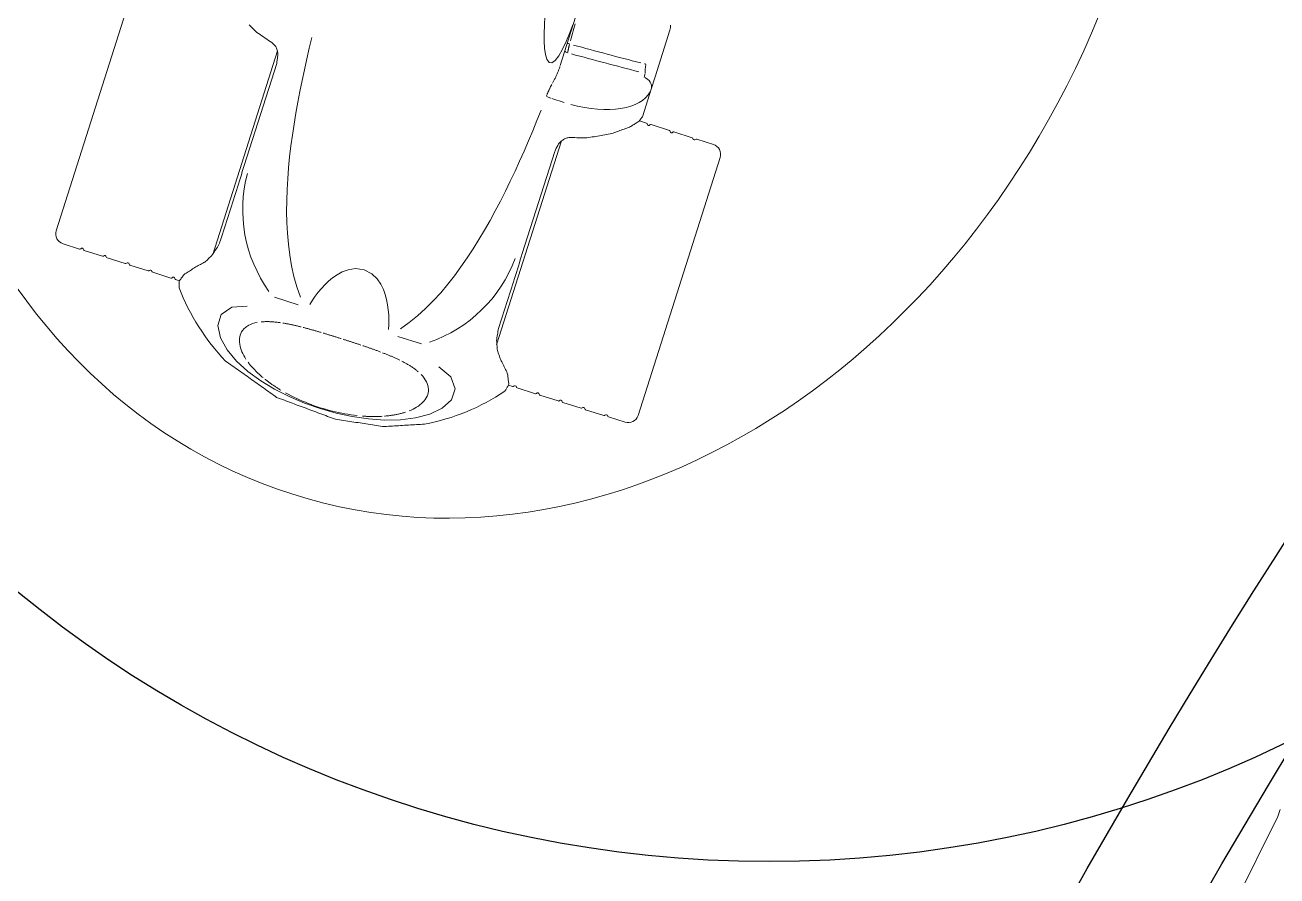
# Model space of a CAD drawing. Extents: x 309418 to 1212698, y 3438380 to 6877191.
# Drawn here: x 606459.682 to 606460.883, y 3438590.792 to 3438591.609 of the extents above; entities that cross this region are included whole.
import ezdxf

# ---------------------------------------------------------------- set-up
doc = ezdxf.new("R2010")
doc.units = 0
doc.header["$MEASUREMENT"] = 0
doc.linetypes.add('XR-LS-HARDSCAPE-LINES$1$HIDDEN2', pattern=[0.1875, 0.125, -0.0625])
doc.layers.add('LA-FLOWERING-TREE', color=221, linetype='Continuous')
doc.layers.add('LA-FURN-PERGOLA-POOL DECK-02', color=32, linetype='Continuous')
for name, color, linetype, lineweight in [('LA-FURN-PG-LIMITS', 1, 'Continuous', 5), ('LA-FURN-PG-PLAY EQUIPMENT', 160, 'Continuous', 5), ('LA-FURN-PG-SAFETY ZONE', 2, 'XR-LS-HARDSCAPE-LINES$1$HIDDEN2', 5)]:
    doc.layers.add(name, color=color, linetype=linetype, lineweight=lineweight)

# ---------------------------------------------------------------- blocks, each defined once
blk = doc.blocks.new('A$C753A40E1')
at = {"linetype": 'Continuous'}
for p, q in [((2.670871662213557, 125.5499999606433, -9.550000000000011), (1.000000446961252, 125.5499999606433, -9.550000000000011)), ((4.970871662213511, 125.5499999606433, -9.550000000000011), (3.129129231709129, 125.5499999606433, -9.550000000000011)), ((7.270871662213466, 125.5499999606433, -9.550000000000011), (5.429129231709084, 125.5499999606433, -9.550000000000011)), ((9.570871662213534, 125.5499999606433, -9.550000000000011), (7.729129231709038, 125.5499999606433, -9.550000000000011)), ((11.87087166221349, 125.5499999606433, -9.550000000000011), (10.02912923170911, 125.5499999606433, -9.550000000000011)), ((12.71652745086735, 125.5499999606433, -9.550000000000011), (12.32912923170906, 125.5499999606433, -9.550000000000011)), ((45.88377259371563, 125.5499999606433, -9.550000000000011), (46.27087166221347, 125.5499999606433, -9.550000000000011)), ((46.72912923170904, 125.5499999606433, -9.550000000000011), (48.57087166221342, 125.5499999606433, -9.550000000000011)), ((49.02912923170911, 125.5499999606433, -9.550000000000011), (50.87087166221349, 125.5499999606433, -9.550000000000011)), ((51.32912923170906, 125.5499999606433, -9.550000000000011), (53.17087166221344, 125.5499999606433, -9.550000000000011)), ((53.62912923170902, 125.5499999606433, -9.550000000000011), (55.4708716622134, 125.5499999606433, -9.550000000000011)), ((55.92912923170908, 125.5499999606433, -9.550000000000011), (57.60000044696127, 125.5499999606433, -9.550000000000011)), ((4.469613656965521e-07, 111.5499999606433, -9.550000000000011), (4.469613656965521e-07, 124.5499999606433, -9.550000000000011)), ((21.89404735130071, 124.2989898338666, -9.550000000000011), (24.28424151325711, 124.2989898338666, -9.550000000000011)), ((34.3157593806653, 124.2989898338666, -9.550000000000011), (36.7059535426217, 124.2989898338666, -9.550000000000011)), ((58.60000044696127, 124.5499999606433, -9.550000000000011), (58.60000044696127, 98.54999996064328, -9.550000000000011)), ((15.00000044696137, 122.1884087014197, -9.550000000000011), (15.00000044696137, 111.5499999606433, -9.550000000000011)), ((43.60000044696127, 101.6493296168093, -9.550000000000011), (43.60000044696127, 122.188639847874, -9.550000000000011)), ((15.30000044696132, 113.0999999606432, -9.550000000000011), (15.30000044696132, 102.8197522238551, -9.550000000000011)), ((43.30000044696121, 102.8197522238551, -9.550000000000011), (43.30000044696121, 113.0999999606432, -9.550000000000011)), ((4.469613656965521e-07, 98.54999996064328, -9.550000000000011), (4.469613656965521e-07, 111.5499999606433, -9.550000000000011)), ((15.00000044696137, 111.5499999606433, -9.550000000000011), (15.00000044696137, 101.6493239698674, -9.550000000000011)), ((2.670871662213557, 97.54999996064328, -9.550000000000011), (1.000000446961252, 97.54999996064328, -9.550000000000011)), ((4.970871662213511, 97.54999996064328, -9.550000000000011), (3.129129231709129, 97.54999996064328, -9.550000000000011)), ((7.270871662213466, 97.54999996064328, -9.550000000000011), (5.429129231709084, 97.54999996064328, -9.550000000000011)), ((8.44737991369422, 97.54999996064328, -9.550000000000011), (7.729129231709038, 97.54999996064328, -9.550000000000011)), ((17.11155324890419, 98.04015750253109, -9.550000000000011), (15.86902954180036, 98.04015750253109, -9.550000000000011)), ((17.21623294292132, 98.03810457083648, -9.550000000000011), (17.66850912878485, 98.01206034891277, -9.550000000000011)), ((8.30000044696132, 97.07830344641218, -9.550000000000011), (8.30000044696132, 94.28738075279773, -9.550000000000011)), ((8.30000044696132, 94.28738075279773, -9.550000000000011), (8.30000044696132, 93.0460776740407, -9.550000000000011)), ((17.30000044696132, 88.53511150995553, -9.550000000000011), (17.30000044696132, 94.78632473521486, -9.550000000000011)), ((8.30000044696132, 93.0460776740407, -9.550000000000011), (8.30000044696132, 88.33966881668687, -9.550000000000011)), ((9.30000044696132, 93.03713755271849, -9.550000000000011), (9.30000044696132, 93.40113335973535, -9.550000000000011))]:
    blk.add_line(p, q, dxfattribs=at)
for points in [[(19.28264834277431, 131.5567748629868), (19.46183707110683, 131.6253631198227), (19.64102484576503, 131.6939513766589), (19.82021262042312, 131.7625320041001), (19.99940039508132, 131.831120260936), (20.17858816973953, 131.8997008883777), (20.35777689807216, 131.9682891452136), (20.53696467273036, 132.0368774020493), (20.71615244738857, 132.1054580294907), (20.89534022204677, 132.1740462863269), (21.07452799670486, 132.2426269137683), (21.25371672503749, 132.311215170604), (21.4329044996957, 132.3798034274399), (21.6120922743539, 132.4483840548813), (21.7912800490121, 132.5169723117175), (21.97046830050746, 132.5855605685532), (22.14965607516567, 132.6541411959946), (22.32884384982387, 132.7227294528308), (22.50803210131912, 132.7913100802722), (22.68721987597732, 132.8598983371079), (22.86640812747279, 132.9284865939438), (23.04994274966518, 132.987614401561), (23.24672629229812, 133.0179336154282), (23.44350983493129, 133.0482528292954), (23.64029337756423, 133.0785720431626), (23.8370769201974, 133.1088836276355), (24.03386046283035, 133.1392028415027), (24.2306440054634, 133.1695220553696), (24.42742754809657, 133.1998412692368), (24.62421061389247, 133.230160483104), (24.82099415652542, 133.2604796969712), (25.01777769915859, 133.2907912814438), (25.21456124179153, 133.321110495311), (25.4113447844247, 133.3514297091782), (25.60812832705764, 133.3817489230454), (25.8049118696907, 133.4120681369126), (26.00169541232376, 133.44238735078), (26.19847871653823, 133.4727065646472), (26.3952622591714, 133.5030181491196), (26.59204580180435, 133.5333373629868), (26.78882934443752, 133.563656576854), (26.98561288707057, 133.5939757907212), (27.18239619128494, 133.6242950045886), (27.37917973391811, 133.6546142184558), (27.57596327655116, 133.6849334323227), (27.77537431113521, 133.6874435031235), (27.97595526568691, 133.6775710666001), (28.17653633944789, 133.6676986300769), (28.37711723439483, 133.6578261935532), (28.57769824855129, 133.6479613864243), (28.77827920310298, 133.6380889499011), (28.978860187457, 133.6282165133774), (29.17944114945917, 133.618344076854), (29.38002211891202, 133.6084792697251), (29.5806030809143, 133.5986068332019), (29.78118406526832, 133.5887343966782), (29.98176504962234, 133.578861960155), (30.18234600417404, 133.5689971530261), (30.38292695872573, 133.5591247165024), (30.58350791327743, 133.549252279979), (30.78408886782913, 133.5393798434558), (30.98466994159011, 133.5295150363269), (31.18525089614181, 133.5196425998032), (31.38583185069351, 133.50977016328), (31.58641292445461, 133.4999053561511), (31.7869937597969, 133.4900329196274), (31.987574833558, 133.480160483104), (32.18815566890041, 133.4702880465808), (32.38873674266139, 133.4604232394516), (32.5893175780038, 133.4505508029282), (32.78989865176479, 133.440678366405), (32.99047972552577, 133.4308059298813), (33.19106056086818, 133.4209411227524), (33.39164139621059, 133.411068686229), (33.59222246997157, 133.4011962497058), (33.77744891040115, 133.3433959567368), (33.96211220614711, 133.2838485324204), (34.14677550189296, 133.2242934787097), (34.33143927447585, 133.1647384249985), (34.5161025702217, 133.1051833712876), (34.70076586596755, 133.0456283175769), (34.88542963855068, 132.9860732638657), (35.07009293429641, 132.926518210155), (35.25475623004226, 132.8669707858386), (35.43942000262538, 132.8074157321277), (35.62408329837112, 132.7478606784165), (35.80874659411708, 132.6883056247058), (35.99341036670009, 132.6287505709946), (36.17807366244583, 132.5691955172839), (36.36273695819179, 132.509640463573), (36.54740025393752, 132.4500854098618), (36.73206402652053, 132.3905379855454), (36.9167273222665, 132.3309829318347), (37.10139061801223, 132.2714278781235), (37.28605439059524, 132.2118728244126), (37.4707176863412, 132.1523177707019), (37.65538145892421, 132.0927627169907), (37.8400442778329, 132.03320766328), (38.02470805041591, 131.9736602389636), (38.2093718229988, 131.9141051852524), (38.39403464190761, 131.8545501315415), (38.5786984144905, 131.7949950778308), (38.76336218707351, 131.7354400241196), (38.9480250059822, 131.6758849704089), (39.13268877856521, 131.6163299166977), (39.31735255114822, 131.5567748629868)], [(19.65144755236892, 125.9025466525376), (18.27199675433437, 126.454163321239), (17.51181246630946, 127.4201667392075), (17.5373680769662, 128.5442206942856), (18.1357510267953, 129.5826537692368), (19.09806086413661, 130.4856498324692), (20.28441264025955, 131.2398269259751), (21.6244590460519, 131.8541305148425), (23.0665667235115, 132.3395202243149), (24.57563282840042, 132.7052428805649), (26.12967373721401, 132.9593093478501), (27.70827414386062, 133.1096770846665), (29.2981872885683, 133.1602294528308), (30.88780941359798, 133.1105086886704), (32.46544792048721, 132.9598891818347), (34.01896788470535, 132.7060668551743), (35.52967907779018, 132.3405959689441), (36.974710720704, 131.8544585788071), (38.31716372363368, 131.2397430026355), (39.5028860747079, 130.4851272189441), (40.46367194049159, 129.5828178012192), (41.06507136218349, 128.5379912936511), (41.09291865222255, 127.4185950839343), (40.31633021228103, 126.4623153292954), (38.93980147235183, 125.8990943515122)], [(25.1959283529977, 132.6195876681626), (25.1180942236642, 132.6010711276355), (25.04045607440261, 132.5821807467761), (24.96301962725917, 132.5629088961899), (24.88579203479091, 132.5432555758774), (24.808779495881, 132.5232207858386), (24.73198868624954, 132.502804526073), (24.65542628161708, 132.4820067965808), (24.57909800402919, 132.4608199679675), (24.50301100604324, 132.4392516696274), (24.42717196337978, 132.417301901561), (24.35158659808437, 132.3949706637683), (24.27626206271449, 132.372250326854), (24.2012045561531, 132.3491408908188), (24.12642027728359, 132.3256499850571), (24.05191637866287, 132.3017699801743), (23.9776985823373, 132.2775008761704), (23.90377404086391, 132.2528426730454), (23.83014895312576, 132.2278030001938), (23.7568299948434, 132.2023665988269), (23.68382336489944, 132.1765410983386), (23.6111362158517, 132.1503188693347), (23.53877379290859, 132.123715170604), (23.46674372546462, 132.0967147433579), (23.39505173556594, 132.0693252169907)], [(32.91141106478969, 132.7272689425769), (32.61787344805984, 132.7839629733386), (32.32264925830154, 132.8355605685532), (32.02583696238784, 132.8820922457993), (31.7275352656105, 132.9236037814438), (31.42784263484279, 132.9601333224597), (31.12685777537612, 132.9917190158188), (30.82467915408401, 133.0183990084946), (30.5214054762582, 133.040219076854), (30.21713508956222, 133.0572097384751), (29.91232355229644, 133.0694167697251), (29.60747592441825, 133.0768249118149), (29.3026991154729, 133.0794265353501), (28.99809976212779, 133.0771911227527), (28.69378443352966, 133.0700957858386), (28.38985969416885, 133.0581328952136), (28.0864322363594, 133.0412795626938), (27.78360845439224, 133.0195052707019), (27.48149515979091, 132.992794760448), (27.18019892565994, 132.9611327731433), (26.87982608668594, 132.924496420604), (26.58048345439224, 132.8828551852527), (26.28227760188381, 132.8362014376941), (25.98542763583461, 132.7844588839829), (25.69028927676479, 132.7275741183579)], [(35.20479847781459, 132.0693862521472), (35.13299776904373, 132.0968139254868), (35.06086232058792, 132.1238524997058), (34.98840023867874, 132.1504943454089), (34.9156181990364, 132.1767394625962), (34.8425233542184, 132.2025878512683), (34.7691223799446, 132.2280471408188), (34.69542338244716, 132.253109701854), (34.62143256060878, 132.2777831637683), (34.547157543824, 132.3020598971665), (34.47260548465042, 132.3259475314438), (34.39778305880813, 132.3494460666001), (34.32269837252883, 132.3725555026352), (34.2473576246957, 132.395268210155), (34.17176844470291, 132.4175994479477), (34.09593893878261, 132.4395415866196), (34.01987530581741, 132.4610946261704), (33.94358565203933, 132.4822585666001), (33.86707713000564, 132.5030410373032), (33.79035641543655, 132.5234344088852), (33.71343066088943, 132.5434386813462), (33.63630797259609, 132.5630691134751), (33.55899454943923, 132.5823104464829), (33.4814975439767, 132.6011626803696), (33.40382506243972, 132.6196410739243)], [(23.19089342944412, 131.9883773410144), (23.10952545993129, 131.9548537814438), (23.02855421893398, 131.9207427584946), (22.9479806601266, 131.8860366427722), (22.86780526034622, 131.8507049166977), (22.78805138461391, 131.8147780978501), (22.70875288836757, 131.7782485568347), (22.62993552081375, 131.7411239230454), (22.55162312381069, 131.7034118258774), (22.47384096972732, 131.6650970065415), (22.39661385409622, 131.6261947238269), (22.31996704928665, 131.5866973483386), (22.24392487399379, 131.5466048800769), (22.16851307742397, 131.5059173190415), (22.0937555014352, 131.4646422946277), (22.01967789523391, 131.4227721774399), (21.94630457751541, 131.380306967479), (21.87366129748611, 131.3372542941394), (21.80177189700393, 131.2936065280261), (21.73066164843837, 131.2493712985339), (21.66035582415859, 131.2045409762683), (21.5908792196968, 131.159115561229), (21.52225615374832, 131.113102682811), (21.45451237551956, 131.0665023410144), (21.38767172686843, 131.0193107211411)], [(37.21318079821853, 131.0199477755847), (37.14668156497279, 131.0671660983386), (37.0793283163766, 131.1137588107407), (37.01113678805629, 131.1597411715808), (36.94212366931239, 131.2051055514636), (36.87230469577102, 131.2498595797839), (36.80169703357021, 131.294010885936), (36.73031594149856, 131.3375518405261), (36.65817858569412, 131.380490072948), (36.58530117862014, 131.4228332125962), (36.51169945590297, 131.4645736300766), (36.43739058367996, 131.5057265841782), (36.3623898207405, 131.5462844455063), (36.28671433322231, 131.5862548434558), (36.2103803335884, 131.6256377780261), (36.13340403430252, 131.6644408786118), (36.05580117099086, 131.7026641452136), (35.97758890979091, 131.7403075778308), (35.89878346316604, 131.7773788058579), (35.8194005667427, 131.8138778292954), (35.73945690982131, 131.8498046481433), (35.65896870486537, 131.8851668917954), (35.57795216433792, 131.9199645602527), (35.49642397753982, 131.9542052829089), (35.41440035693435, 131.9878890597644)], [(21.08086230151443, 130.7850425326645), (20.92418982379237, 130.6521155917468), (20.77458884112625, 130.5146148288071), (20.63294817797939, 130.3727309787097), (20.50015856616298, 130.2266471469226), (20.3771135985115, 130.0765540683093), (20.26470114581375, 129.9226386630359), (20.16381480090419, 129.7650840365708), (20.07534815661708, 129.6039626681626), (20.0003235518196, 129.4388740145981), (19.93989588610927, 129.2705085360825), (19.895226734803, 129.0997703158679), (19.86747767321853, 128.927551993114), (19.85781027667312, 128.7547538363757), (19.86738612048427, 128.5822761142075), (19.89770628802577, 128.4108283603015), (19.94910170428543, 128.2415015780747), (20.0210926710823, 128.0757110202136), (20.11320139758388, 127.9148681247058), (20.22494818560878, 127.7603919589343), (20.3558094679573, 127.6136901461902), (20.50393034808437, 127.4758842074694), (20.66727759234706, 127.3471610629382), (20.84415652148513, 127.22754360078), (21.03287054888992, 127.1170470797839)], [(37.56856943957595, 127.1176498019516), (37.75736643664638, 127.2282836520493), (37.93432547442703, 127.3488547885239), (38.09706808917312, 127.4789512240708), (38.24430205218582, 127.6177260958972), (38.37473418109218, 127.7643325412097), (38.48707320086746, 127.9179160678208), (38.58002497546462, 128.0776298129382), (38.65229918353359, 128.2426192843735), (38.7028553663948, 128.4117362582507), (38.73229243151931, 128.5831344210925), (38.7416670500497, 128.7558066928208), (38.7320120512704, 128.9288299166977), (38.70436407916335, 129.1012733065903), (38.6597578703622, 129.2722060763657), (38.59922911517421, 129.4406974398911), (38.52385641925125, 129.6058471286118), (38.4351895033578, 129.7672469699204), (38.3342602431039, 129.9248397433579), (38.22192026965419, 130.0785338961902), (38.09901739947585, 130.2282378756821), (37.96640326373378, 130.3738639437976), (37.82492758624343, 130.5153205478015), (37.67543818347244, 130.6525275790515), (37.51896025531082, 130.7854316317859)], [(14.10938479296962, 123.5179717624011), (14.01814200274745, 123.6139876925769), (13.92689921252529, 123.7100036227524), (13.83565642230312, 123.8060233676257), (13.74441363208095, 123.9020392978015), (13.65317084185878, 123.998055227977), (13.56192805163661, 124.0940711581528), (13.47068621508876, 124.1900870883286), (13.37944342486659, 124.2861030185044), (13.28819968097011, 124.3821189486804), (13.19695784442226, 124.4781348788562), (13.13970686785976, 124.5685355746567), (13.09957625262538, 124.6561057650864), (13.05944754473964, 124.7436759555161), (13.01931692950527, 124.8312499606433), (12.97918631427089, 124.9188201510727), (12.93905569903652, 125.0063903415027), (12.89892508380214, 125.0939605319321), (12.85879446856777, 125.1815345370593), (12.81866576068202, 125.269104727489), (12.77853514544765, 125.3566749179187), (12.73840453021327, 125.4442451083481), (12.7386677443246, 125.5237662875476), (12.75593306414882, 125.5999000155747), (12.77319838397304, 125.6760337436023), (12.79046370379726, 125.7521674716294), (12.80773093097011, 125.8283011996567), (12.82499625079433, 125.9044349276843), (12.84226157061855, 125.9805686557114), (12.85952689044277, 126.056702383739), (12.87679221026698, 126.1328322970691), (12.8940575300912, 126.2089660250962)], [(21.39158465258865, 126.9432990634265), (21.46112706057826, 126.9139716708484), (21.53136660449294, 126.8855674350083), (21.6022718130807, 126.8580672824204), (21.67381026141433, 126.8314521395981), (21.745950955079, 126.8056914889636), (21.81866194598476, 126.7807700717273), (21.89191128604202, 126.7566611850083), (21.96566750399867, 126.7333419406235), (22.03989865176479, 126.7107932650864), (22.11457325808792, 126.6889922702136), (22.1896593748788, 126.6679160678208), (22.26512553088455, 126.6475417697251), (22.34094979159622, 126.6278464877429), (22.41714312426834, 126.6088073336899), (22.49368740908901, 126.5904090487778), (22.57056118838577, 126.5726363742175), (22.64774300448684, 126.5554702365222), (22.72521139972011, 126.5388991916001), (22.80294396273891, 126.5229041659655), (22.88091971270839, 126.5074699008286), (22.95911671511928, 126.4925811374011), (23.0375130354623, 126.4782226168933), (23.11608816973953, 126.4643752658191), (23.1948192297676, 126.4510276400864)], [(23.39908434741298, 126.4186790072739), (23.47346903674392, 126.4076736056626), (23.54791571490554, 126.3970458590808), (23.62242247454921, 126.3867919528308), (23.69698979251174, 126.3768966281237), (23.77161623828201, 126.3673522555652), (23.84630181186, 126.3581473910632), (23.92104555957118, 126.3492705905261), (23.99584700457851, 126.3407104098618), (24.07070614688197, 126.3324592196765), (24.14562107913284, 126.3245055758774), (24.22059275500564, 126.3168342196765), (24.29561926715164, 126.3094413363757), (24.37069823138503, 126.302307852489), (24.44582344882289, 126.2954375827136), (24.52099301211624, 126.2888152682605), (24.59620549075393, 126.2824370944321), (24.67145993106166, 126.2762954318347), (24.74675442569045, 126.2703788363757), (24.82208802096633, 126.2646873080554), (24.89745833270351, 126.2592094027817), (24.97286440722732, 126.2539413058579), (25.04830481402664, 126.2488677584946), (25.12377764575271, 126.2439887606919), (25.19928194873123, 126.2392966830554)], [(25.39957167498866, 126.2274673068347), (25.47433640353481, 126.2234618747058), (25.54912926547328, 126.2196166598618), (25.62394883029251, 126.2159278476062), (25.6987941443185, 126.2123916232407), (25.7736642538766, 126.2090003573718), (25.8485584437112, 126.205746420604), (25.92347528331081, 126.2026259982407), (25.99841405741969, 126.1996390902817), (26.07337357394485, 126.1967704379382), (26.14835311763088, 126.1940238559067), (26.22335125796596, 126.1913840853989), (26.29836727969447, 126.1888549411118), (26.37340022914211, 126.1864249789536), (26.44845105998306, 126.18408656953), (26.52352048747341, 126.1818435275376), (26.59860755793849, 126.17969203828), (26.67371107928543, 126.1776282870593), (26.74883009784011, 126.1756484591782), (26.82396318309108, 126.1737563693347), (26.89910938136379, 126.1719482028305), (26.97426773898391, 126.1702201449692), (27.0494370638589, 126.1685721957507), (27.12461616389541, 126.1670043551743), (27.19980384700099, 126.1655128085437)], [(31.400189417527, 126.1653907382312), (31.47539426677028, 126.1668860995593), (31.55059005610732, 126.1684577548325), (31.62577607028274, 126.1701095187485), (31.70095087878494, 126.1718413913071), (31.77611305110244, 126.1736571872058), (31.85126139514247, 126.1755607211411), (31.92639471881191, 126.1775481784165), (32.00151183001785, 126.1796271884265), (32.07661129824905, 126.1817939364731), (32.15169216983119, 126.1840522372544), (32.226752775834, 126.1864059054675), (32.30179240100173, 126.1888549411118), (32.3768091379861, 126.1913993441882), (32.45180537097244, 126.1940467440903), (32.52678181521682, 126.1968009555161), (32.60173727862625, 126.1996696078601), (32.67667056910781, 126.2026565158188), (32.75158073298721, 126.2057693087876), (32.82646633975295, 126.2090118014636), (32.90132643573074, 126.2123916232407), (32.9761595904092, 126.2159164035144), (33.05096485011379, 126.2195899569812), (33.1257412611703, 126.2234199130359), (33.2004871546487, 126.2274062716782)], [(33.40077998034744, 126.2393081271472), (33.47632767550735, 126.2440002047839), (33.5518419920663, 126.2488753878894), (33.62732054583827, 126.2539451205554), (33.70276285998611, 126.259213217479), (33.7781660734872, 126.2646911227524), (33.85352923266689, 126.2703788363757), (33.92885043017654, 126.2762916171372), (34.00412823550491, 126.2824370944321), (34.07936074130325, 126.2888190829575), (34.1545465170602, 126.2954452121079), (34.2296836554269, 126.3023231112778), (34.30477072589198, 126.3094604098618), (34.37980582110671, 126.3168685519519), (34.45478798739711, 126.3245513522446), (34.52971436373988, 126.3325202548325), (34.60457207553176, 126.3407752597153), (34.6793530165414, 126.3493354403794), (34.75406147830276, 126.3582084262192), (34.82869984500209, 126.3674056613269), (34.90327193133621, 126.3769424044907), (34.97778059832851, 126.3868262851062), (35.05222966067581, 126.3970687472644), (35.12662150256423, 126.4076850497544), (35.20095993869094, 126.4186866366687)], [(35.40506245486526, 126.4510085666001), (35.483765381501, 126.4643523776352), (35.5623581587532, 126.478207358104), (35.64081408374111, 126.4925773227036), (35.7191054999092, 126.5074889743149), (35.79720522753982, 126.5229461276352), (35.87508704058914, 126.5389754855454), (35.95272328250209, 126.5555846774402), (36.03008677356033, 126.5727927768054), (36.10715081088333, 126.5906112277329), (36.18388821475295, 126.6090629184067), (36.26027180545131, 126.6281554782212), (36.33625962130813, 126.6478965365708), (36.41181876055984, 126.6683013522446), (36.48692728869705, 126.6893928134265), (36.56156374804763, 126.7111938082993), (36.63570668093959, 126.7337310397446), (36.70933462970058, 126.7570273959458), (36.78242661349563, 126.7811057650864), (36.85496022097854, 126.8059928500476), (36.92691494815139, 126.8317077243149), (36.99826838366775, 126.8582809054675), (37.06899954669277, 126.8857314669907), (37.13908745639114, 126.9140822970691), (37.20850970141689, 126.9433600985825)], [(45.70594336383132, 126.2089660250962), (45.72687842242519, 126.1337096774402), (45.74781348101882, 126.0584495150864), (45.76874853961269, 125.9831893527329), (45.78968359820632, 125.9079291903794), (45.81061865680019, 125.8326690280261), (45.83155371539382, 125.7574088656726), (45.85248877398769, 125.6821525180161), (45.87342383258132, 125.6068923556626), (45.87212683551101, 125.5271957003891), (45.84272505633621, 125.4418914401355), (45.8133232771614, 125.3565871798816), (45.78392149798671, 125.2712829196277), (45.75451971881191, 125.1859786593735), (45.72511984698562, 125.1006743991196), (45.69571806781082, 125.0153701388657), (45.66631628863601, 124.9300658786118), (45.63691450946121, 124.8447616183579), (45.57684256427089, 124.753666647655), (45.4962952315071, 124.6587112033188), (45.41574980609218, 124.5637557589829), (45.33520247332851, 124.4688003146472), (45.25465609423904, 124.373844870311), (45.1741097151498, 124.2788894259751), (45.09356333606033, 124.1839339816394), (45.01301695697109, 124.0889785373032), (44.93247057788162, 123.9940230929675), (44.85192419879237, 123.8990676486316), (44.77137781970291, 123.8041083895981), (44.69083144061366, 123.7091529452622), (44.60395933978359, 123.6139915072739), (44.49061610095291, 123.5179717624011)], [(27.40013303153304, 126.1619002902329), (27.47518886916438, 126.1606795871079), (27.55024840228359, 126.1595275485339), (27.62531020037929, 126.1584403598132), (27.70037342898647, 126.1574218356433), (27.77543689601211, 126.1564643466294), (27.85049940936355, 126.1555717074692), (27.92556001536647, 126.1547362887683), (28.00061764113693, 126.1539619052231), (28.07567097537319, 126.1532447421372), (28.15071906440059, 126.1525847995105), (28.22576083533554, 126.151978262645), (28.30079503648071, 126.1514213168444), (28.37582071416179, 126.1509177768054), (28.45083673589031, 126.1504638278308), (28.525841969178, 126.1500556552231), (28.6008353411415, 126.1496932589829), (28.67581571929244, 126.1493766391101), (28.75078203074722, 126.1490981662097), (28.82573320262222, 126.1488654696765), (28.90066807262698, 126.1486709201157), (28.97558556787769, 126.1485107028308), (29.05048460058967, 126.1483886325183), (29.12536405317573, 126.1483008944812), (29.2002228154997, 126.1482474887192)], [(29.39972941868106, 126.1482436740222), (29.47455632977275, 126.1482970797839), (29.5494077234724, 126.1483848178208), (29.62428234808235, 126.148503073436), (29.69917895190505, 126.1486556613269), (29.77409632794658, 126.1488463961902), (29.84903319470672, 126.1490752780261), (29.92398830048839, 126.1493461215317), (29.99896039359371, 126.1496589267075), (30.07394828192989, 126.1500136935532), (30.14895071379939, 126.1504142367661), (30.22396637789993, 126.1508643710437), (30.29899414174346, 126.1513602816882), (30.37403263442317, 126.1519095980942), (30.44908060424129, 126.1525085055649), (30.52413703791885, 126.1531646334946), (30.59920038573532, 126.153874167186), (30.67426957480708, 126.1546447360339), (30.74934329383163, 126.1554725253403), (30.82442035071639, 126.1563613498032), (30.8994994341592, 126.1573112094226), (30.97457935206691, 126.158325918895), (31.04965891234664, 126.1594092929187), (31.12473680369644, 126.1605613314929), (31.1998117148141, 126.1617782199204)], [(25.33332325808792, 123.9278647982895), (25.45461489550868, 123.4744231784165), (25.5929534613351, 123.023129233104), (25.75035073153762, 122.5748984896958), (25.93023802630691, 122.1306464755359), (26.13607575289993, 121.69128490327), (26.37128664843837, 121.2577560031235), (26.6432576357582, 120.8313987338364), (26.96613742701808, 120.4139564120593), (27.35502995841293, 120.0100944125476), (27.8381196438531, 119.6375625216782), (28.47163690917282, 119.3271110141101), (29.30387354117917, 119.1858146273911), (30.13542492978362, 119.3295714938462), (30.76641120307235, 119.6404845797839), (31.24765004508285, 120.012459524852), (31.63470651500015, 120.4149673068347), (31.95790316455154, 120.8333518588364), (32.23082734935073, 121.2614638888657), (32.46592594973831, 121.6952674472153), (32.67134382121353, 122.1342551791489), (32.85078884951869, 122.5778739535632), (33.00776602618484, 123.0252959811511), (33.1457517325143, 123.4756972873032), (33.26680042140273, 123.9283492648425)], [(15.30000044696132, 120.6475913607898), (15.28017069690029, 120.7927749240222), (15.26033999316493, 120.9379584872544), (15.2405102431039, 121.0831420504868), (15.22067953936855, 121.2283217990222), (15.20084978930751, 121.3735053622544), (15.18101908557216, 121.5186889254868), (15.16118933551112, 121.6638686740222), (15.12423445575038, 121.7992293917954), (15.07244898669521, 121.9260795199694), (15.02066256396571, 122.0529258334458), (14.96887614123622, 122.1797759616196), (14.91708971850673, 122.3066260897937), (14.86530424945155, 122.4334762179675), (14.81351782672206, 122.5603263461411), (14.76173140399257, 122.6871764743152), (14.69275881640712, 122.7866561496079), (14.62049414508144, 122.8808906161609), (14.54822852008144, 122.9751250827136), (14.47596289508144, 123.0693595492661), (14.40369822375575, 123.1635978305161), (14.33143259875575, 123.2578322970688), (14.25916792743007, 123.3520667636218), (14.18690230243007, 123.4463012301743), (14.10938479296962, 123.5179717624011)], [(17.76174380175868, 99.4228751742661), (17.83657671801845, 100.4827048861804), (17.92050673358241, 101.5430800998032), (18.0143025099496, 102.6033790194812), (18.11873461596767, 103.6629760348618), (18.23457171313564, 104.7212455355942), (18.36258437030116, 105.7775657260239), (18.50354124896327, 106.8313148104968), (18.6582119642953, 107.8818633639636), (18.8272907911996, 108.9287383639636), (19.01193739764491, 109.9714171969712), (19.21362711779872, 111.0092055880847), (19.43383528582851, 112.0414168917954), (19.674035328553, 113.0673568332016), (19.93570353381435, 114.0863311374011), (20.22031428210536, 115.0976455294907), (20.52944399707118, 116.1008575045886), (20.86586214892654, 117.0960395419419), (21.23272635333339, 118.0802314364731), (21.63313223712234, 119.0500190341294), (22.07017733447341, 120.0019805514636), (22.54691769473342, 120.9327209079089), (23.06715943209915, 121.8369414889636), (23.63709570758132, 122.7052238070786), (24.26322724215774, 123.5276992404282)], [(34.33943011157302, 123.5299460971179), (34.96714283816604, 122.7098891818347), (35.53813101641921, 121.8420875155747), (36.05840517871181, 120.9351775729477), (36.53397538058559, 119.997811087352), (36.97085263125686, 119.0386283480942), (37.3737528502206, 118.0659377658191), (37.74457766406337, 117.0828139865222), (38.0851853071907, 116.0899322116196), (38.39743162982253, 115.0879714572251), (38.68317629687587, 114.0776069247544), (38.94427515857021, 113.0595176303208), (39.18258692614822, 112.0343787753405), (39.39996840350429, 111.0028693759265), (39.59827734820632, 109.9656646334946), (39.77937056414871, 108.9234397494614), (39.9451058088998, 107.8768775546372), (40.09734179370193, 106.8266494357407), (40.2376282393196, 105.7734000766101), (40.36542345874111, 104.7175757968247), (40.4811575590829, 103.659786947948), (40.58556868426601, 102.6006743991196), (40.67939783923427, 101.540890463573), (40.76338126055984, 100.481076010448), (40.83826090686111, 99.42187953828)], [(44.49061610095291, 123.5179717624011), (44.41484858386318, 123.4348151767075), (44.33908106677322, 123.3516585910144), (44.26331354968349, 123.2684981906237), (44.18754603259353, 123.1853416049304), (44.1117785155038, 123.1021850192368), (44.04104544513027, 123.006897696239), (43.97770144336013, 122.8938109957993), (43.91435648791591, 122.7807242953601), (43.85101153247157, 122.6676375949204), (43.78766753070144, 122.5545508944812), (43.7243225752571, 122.4414603793442), (43.66097761981288, 122.328373678905), (43.61706663958827, 122.1963584506333), (43.57823397509841, 122.0593955600083), (43.53940131060878, 121.9224326693833), (43.50056864611892, 121.7854697787583), (43.46173598162929, 121.6485068881333), (43.42290331713943, 121.5115439975083), (43.3840706526498, 121.3745811068833), (43.34523703448562, 121.2376182162583), (43.33292700640945, 121.0904929721179), (43.32195116870193, 120.9428603732407), (43.31097628466873, 120.795227774364), (43.30000044696121, 120.6475913607898)], [(15.30000044696132, 120.6475913607898), (15.30000044696132, 120.3360335910141), (15.30000044696132, 120.0239493930161), (15.30000044696132, 119.7113921725571), (15.30000044696132, 119.3984229647937), (15.30000044696132, 119.085079916698), (15.30000044696132, 118.7713973605454), (15.30000044696132, 118.4574134433093), (15.30000044696132, 118.1431586825669), (15.30000044696132, 117.8286635958972), (15.30000044696132, 117.5139510714829), (15.30000044696132, 117.1990478122058), (15.30000044696132, 116.8839767062485), (15.30000044696132, 116.5687644564929), (15.30000044696132, 116.2534339511218), (15.30000044696132, 115.9380118930161), (15.30000044696132, 115.6225211703601), (15.30000044696132, 115.3069961154282), (15.30000044696132, 114.9914672457993), (15.30000044696132, 114.675961264354), (15.30000044696132, 114.3605201327622), (15.30000044696132, 114.045170553905), (15.30000044696132, 113.7299430453601), (15.30000044696132, 113.4148757541001), (15.30000044696132, 113.0999991977036)], [(43.30000044696121, 113.0999991977036), (43.30000044696121, 113.4148757541001), (43.30000044696121, 113.7299430453601), (43.30000044696121, 114.045170553905), (43.30000044696121, 114.3605201327622), (43.30000044696121, 114.6759650790515), (43.30000044696121, 114.9914672457993), (43.30000044696121, 115.3069961154282), (43.30000044696121, 115.6225211703601), (43.30000044696121, 115.9380118930161), (43.30000044696121, 116.2534339511218), (43.30000044696121, 116.5687644564929), (43.30000044696121, 116.8839805209458), (43.30000044696121, 117.1990516269028), (43.30000044696121, 117.5139548861804), (43.30000044696121, 117.8286635958972), (43.30000044696121, 118.1431586825669), (43.30000044696121, 118.4574134433093), (43.30000044696121, 118.7713935458481), (43.30000044696121, 119.0850761020007), (43.30000044696121, 119.3984191500962), (43.30000044696121, 119.7113959872544), (43.30000044696121, 120.0239532077136), (43.30000044696121, 120.3360374057114), (43.30000044696121, 120.6475913607898)], [(14.2410452543954, 101.065491446239), (14.32549406878749, 101.0962035739243), (14.40994192950527, 101.1269157016101), (14.49439074389736, 101.1576278292954), (14.56929137103359, 101.2093741977036), (14.6435749708871, 101.2624824130356), (14.7178576170663, 101.3155906283679), (14.78201319567958, 101.3802840792954), (14.84105231158534, 101.4508254611316), (14.90009238116542, 101.5213668429675), (14.9591324507455, 101.5919082248032), (15.00509001605312, 101.6710517489731), (15.04494597308437, 101.7542045199692), (15.08480193011562, 101.8373611056626), (15.12465788714687, 101.9205176913559), (15.16451384417812, 102.0036742770493), (15.18865897052089, 102.0921218478501), (15.20693995349208, 102.182553061229), (15.22522093646327, 102.2729804599106), (15.24350287310878, 102.3634078585925), (15.26178385607997, 102.4538352572739), (15.28006483905116, 102.5442626559558), (15.29262472979823, 102.6353805148425), (15.29631258837978, 102.7275664889636), (15.30000044696132, 102.8197524630847)], [(43.30000044696121, 102.8197524630847), (43.3165085493782, 102.7290732943833), (43.33301760546951, 102.6383979403794), (43.3495257078865, 102.5477187716782), (43.36603476397781, 102.4570434176743), (43.3825428663948, 102.3663642489731), (43.39905096881191, 102.2756888949692), (43.4155600249031, 102.1850097262683), (43.43206812732021, 102.0943305575669), (43.4485762297372, 102.0036552035632), (43.46758581988601, 101.9138457858386), (43.51054503314296, 101.8323714816394), (43.553505200074, 101.7508971774402), (43.59646536700527, 101.6694190585437), (43.63964583270351, 101.5880935275376), (43.697948712037, 101.5170333468735), (43.7562515913705, 101.4459731662097), (43.814554470704, 101.3749129855454), (43.88429667346279, 101.3157508456528), (43.95448042743007, 101.2570502841294), (44.02870966784755, 101.2047927462876), (44.10777499072341, 101.1602408969226), (44.18852450244228, 101.1203773104968), (44.27374007098464, 101.0929343783679), (44.35895563952712, 101.065491446239)], [(8.30000044696132, 97.07830310700558), (8.322921055481828, 97.14939571259617), (8.345843571350969, 97.220488318187), (8.368764179871476, 97.29157901642918), (8.391684788391984, 97.36267162202), (8.414605396912492, 97.43376422761105), (8.437527912781633, 97.50485492585301), (8.464749592469133, 97.57630229828976), (8.527388828919328, 97.65067363618039), (8.59002615802089, 97.72504306672238), (8.652665394471086, 97.799414404613), (8.715304630921281, 97.8737857425034), (8.777941960022844, 97.9481551730454), (8.840581196473039, 98.02252651093602), (8.903220432923234, 98.09689594147801), (8.965857762024797, 98.17126727936864), (9.028496998474992, 98.24563861725949), (9.091136234925187, 98.32000804780148), (9.183352726624406, 98.40132213471531), (9.292495030091203, 98.48660922883153), (9.401637333558, 98.57189632294774), (9.510779637024797, 98.65718341706418), (9.619921940491594, 98.74247051118039), (9.72906424395839, 98.8277576052966), (9.838206547425187, 98.91304469941258), (9.947348850891984, 98.99833179352879), (10.05649115435878, 99.083618887645), (10.16563345782558, 99.16890407441258), (10.27477576129237, 99.25419307587742), (10.38391806475917, 99.339478262645), (10.49306036822597, 99.42476726411007), (10.60220267169277, 99.51005245087765), (10.74897887103359, 99.5908324801743), (10.90388228289882, 99.6706435763657), (11.05878569476405, 99.75045085786007), (11.21369101397792, 99.83025813935399), (11.36859442584316, 99.91006542084835), (11.52349783770839, 99.9898727023425), (11.67840315692226, 100.0696837985339), (11.83330656878749, 100.1494910800278), (11.98821188800136, 100.2292983615222), (12.14311529986659, 100.3091056430161), (12.29801871173183, 100.3889129245102), (12.4529240309457, 100.4687240207019), (12.60782744281093, 100.5485313021958), (12.76273085467616, 100.6283385836902), (12.94269682757655, 100.6870429599106), (13.12817503802577, 100.7411086642563), (13.31365324847499, 100.795170553905), (13.49913145892421, 100.8492362582507), (13.68461062304775, 100.9032981478989), (13.87008883349696, 100.9573638522446), (14.05556704394618, 101.0114257418933), (14.2410452543954, 101.065491446239)], [(44.35895563952712, 101.065491446239), (44.54228522174159, 101.0085227572739), (44.72561575763027, 100.9515540683093), (44.90894533984451, 100.8945853793442), (45.09227492205898, 100.8376166903794), (45.27560545794753, 100.7806441867175), (45.45893599383621, 100.7236754977524), (45.64226462237625, 100.6667068087876), (45.82559515826492, 100.609738119823), (46.0089256941537, 100.5527694308579), (46.18097807757644, 100.4866569125476), (46.33552481524745, 100.4063460910144), (46.49007155291835, 100.3260390841782), (46.64461829058914, 100.245728262645), (46.79916502826003, 100.1654212558093), (46.95371176593093, 100.0851142489734)], [(17.5277245222787, 96.7606265628159), (17.53443743579189, 96.7931087100327), (17.54118372790614, 96.82745815156102), (17.54795195452968, 96.8636291110339), (17.55472971789638, 96.90157771943211), (17.56150652758876, 96.94125820038937), (17.5682690321664, 96.98262859223507), (17.57500578753749, 97.025639303905), (17.58170344226161, 97.07025028107762), (17.58834578387538, 97.11638522980809), (17.59490897052089, 97.1639278018298), (17.60137678973476, 97.21279407380246), (17.60773398272792, 97.26290584443211), (17.61396529071132, 97.31417919037938), (17.62005450122157, 97.36653591035008), (17.62598730914394, 97.41989208100438), (17.63174654834071, 97.47416568635128), (17.63731886737148, 97.5292899691882), (17.64270045153896, 97.58529735444188), (17.64787794940273, 97.6421020114243), (17.65283133380214, 97.69957042573094), (17.65754439227382, 97.7575690829575), (17.66199805133144, 97.81596256135128), (17.66617609851161, 97.8746154391589), (17.67006708972255, 97.9333846652329)], [(17.30054118029872, 94.88336635468602), (17.30166460864345, 94.95614314911961), (17.30340220324794, 95.0289123141589), (17.30575301043788, 95.10167575715207), (17.30871798388759, 95.1744277560532), (17.31229712359706, 95.247168310863), (17.3164904295663, 95.31989360688328), (17.32129885546962, 95.39260364411496), (17.32672049395839, 95.46529651520848), (17.33275820605556, 95.5379684054675), (17.33941008441249, 95.61061740754269), (17.34667899005214, 95.68324161408566), (17.35456396930019, 95.75584102509617), (17.36306502215663, 95.82840991852879), (17.37218405597011, 95.90095020173192), (17.38192107074062, 95.97345806000828), (17.39227702014247, 96.04592967866085), (17.40325095050136, 96.11836696503758), (17.41484476916591, 96.19076419709347), (17.42705847613612, 96.26311946747899), (17.439892071412, 96.3354327761948), (17.45334746234218, 96.4077022158923), (17.46742464892665, 96.47992397187352), (17.48212458483974, 96.55209613679051), (17.49744727008144, 96.62421680329442)], [(20.14558245532302, 90.751074560863), (19.93111254565517, 91.54331470368527), (19.70837714068691, 92.29847026703976), (19.47607733599941, 93.00339198945164), (19.23165537707607, 93.64020038483739), (18.97351862780849, 94.18570972321629), (18.70207716815273, 94.59641338227391), (18.42145850055019, 94.81490207551144), (18.14969469897548, 94.77567935822628), (17.90866877429286, 94.45820690034031), (17.71462084643642, 93.9150340640366), (17.56817366473476, 93.21769023774289), (17.46193911425868, 92.4219844424548), (17.38798357837001, 91.57160449860692), (17.33951212756435, 90.68159938691258)], [(16.9968989073495, 93.3695304477036), (17.00040556781093, 93.3475520694077), (17.00389887683193, 93.32429386017918), (17.00736643664638, 93.29982448456906), (17.01080252520839, 93.27419162629269), (17.0142033278207, 93.2474238955798), (17.01756598346034, 93.21954227326512), (17.02088477008144, 93.1905753695786), (17.02415587298671, 93.1605575167954), (17.02736784808437, 93.12957454560399), (17.03051688067714, 93.0976741397202), (17.03359724871913, 93.06490398286007), (17.03660418383876, 93.03130985139012), (17.03953291766445, 92.9969356143298), (17.0423786818246, 92.96182895539403), (17.04513575427333, 92.9260356509509), (17.04780032031337, 92.88960147736668), (17.05036475055019, 92.85260463593602), (17.05282236926357, 92.81511951325558), (17.05517126910487, 92.77720714448117), (17.05740668170253, 92.73893047211789), (17.05952479235927, 92.70035053132199), (17.06152178637782, 92.6615283572495), (17.06339384906093, 92.62252498505711), (17.06513811938564, 92.5834033572495)], [(17.08015562884609, 92.20798564789891), (17.08991839282314, 91.96560169098996), (17.09974886767665, 91.72321582673192), (17.1096394240121, 91.4808299624741), (17.11958433978359, 91.23844219086789), (17.12957407824794, 90.99605441926121), (17.13960196368495, 90.75366474030636), (17.14966227404872, 90.51127315400265)]]:
    blk.add_lwpolyline(points, dxfattribs=at)
for centre, radius, start, end in [((29.30000044696132, 113.099999960643, -9.550000000000011), 21.00000000000012, 118.4907417453476, 141.3738260834033), ((29.30000044696109, 113.099999960643, -9.550000000000011), 21.00000000000026, 38.62617391659665, 61.50925825465243), ((1.000000446961252, 124.5499999606433, -9.550000000000011), 1.000000000000003, 90, 180), ((2.670871662213557, 125.4499999606431, -9.550000000000011), 0.09999999999998721, 23.57817847818086, 90), ((2.900000446961343, 125.5499999606433, -9.550000000000011), 0.1499999999999996, 203.5781784782064, 336.4218215217936), ((3.129129231709129, 125.4499999606431, -9.550000000000011), 0.100000000000002, 90.00000000000652, 156.4218215218075), ((4.970871662213511, 125.4499999606431, -9.550000000000011), 0.09999999999998721, 23.57817847819577, 90.00000000000652), ((5.200000446961297, 125.5499999606433, -9.550000000000011), 0.1499999999999996, 203.5781784782064, 336.4218215217936), ((5.429129231709084, 125.4499999606431, -9.550000000000011), 0.100000000000002, 90.00000000000652, 156.4218215218075), ((7.270871662213466, 125.4499999606431, -9.550000000000011), 0.09999999999999432, 23.57817847819577, 90), ((7.500000446961366, 125.5499999606433, -9.550000000000011), 0.1499999999999967, 203.5781784782064, 336.4218215217936), ((7.729129231709038, 125.4499999606431, -9.550000000000011), 0.100000000000002, 90.00000000000652, 156.4218215218075), ((9.570871662213534, 125.4499999606431, -9.550000000000011), 0.09999999999998721, 23.57817847819577, 90.00000000000652), ((9.80000044696132, 125.5499999606433, -9.550000000000011), 0.1499999999999996, 203.5781784782064, 336.4218215217936), ((10.02912923170911, 125.4499999606431, -9.550000000000011), 0.100000000000002, 90.00000000000652, 156.4218215218075), ((11.87087166221349, 125.4499999606431, -9.550000000000011), 0.09999999999999432, 23.57817847819577, 90), ((12.10000044696127, 125.5499999606433, -9.550000000000011), 0.1499999999999996, 203.5781784782064, 336.4218215217936), ((12.32912923170906, 125.4499999606431, -9.550000000000011), 0.100000000000002, 90.00000000000652, 156.4218215218075), ((46.27087166221347, 125.4499999606431, -9.550000000000011), 0.09999999999998721, 23.57817847818086, 90), ((46.50000044696125, 125.5499999606433, -9.550000000000011), 0.1499999999999996, 203.5781784782064, 336.4218215217936), ((46.72912923170904, 125.4499999606431, -9.550000000000011), 0.100000000000002, 90.00000000000652, 156.4218215218075), ((48.57087166221342, 125.4499999606431, -9.550000000000011), 0.09999999999998721, 23.57817847818086, 90), ((48.80000044696121, 125.5499999606433, -9.550000000000011), 0.1499999999999996, 203.5781784782064, 336.4218215217936), ((49.02912923170911, 125.4499999606431, -9.550000000000011), 0.100000000000002, 90.00000000001303, 156.4218215218042), ((50.87087166221349, 125.4499999606431, -9.550000000000011), 0.09999999999999432, 23.57817847819577, 90), ((51.10000044696127, 125.5499999606433, -9.550000000000011), 0.1499999999999967, 203.5781784782064, 336.4218215217936), ((51.32912923170906, 125.4499999606431, -9.550000000000011), 0.100000000000002, 90.00000000001303, 156.4218215218042), ((53.17087166221344, 125.4499999606431, -9.550000000000011), 0.09999999999998721, 23.57817847818086, 90), ((53.40000044696123, 125.5499999606433, -9.550000000000011), 0.1499999999999996, 203.5781784782064, 336.4218215217936), ((53.62912923170902, 125.4499999606431, -9.550000000000011), 0.100000000000002, 90.00000000001303, 156.4218215218042), ((55.4708716622134, 125.4499999606431, -9.550000000000011), 0.09999999999999432, 23.57817847819577, 90), ((55.7000004469613, 125.5499999606433, -9.550000000000011), 0.1499999999999996, 203.5781784782064, 336.4218215217936), ((55.92912923170908, 125.4499999606431, -9.550000000000011), 0.100000000000002, 90.00000000001303, 156.4218215218042), ((57.60000044696127, 124.5499999606433, -9.550000000000011), 1, 0, 90), ((29.30000044696121, 113.0999999606432, -9.550000000000011), 13.49999999999998, 126.7496187605196, 177.1973483558176), ((29.30000044696121, 113.0999999606432, -9.550000000000011), 13.5, 2.802651644182424, 53.25038123948045), ((1.000000446961252, 98.54999996064328, -9.550000000000011), 1.000000000000003, 180, 270), ((2.670871662213557, 97.64999996064319, -9.550000000000011), 0.09999999999999269, 269.9999999999935, 336.4218215218042), ((2.900000446961343, 97.54999996064328, -9.550000000000011), 0.150000000000001, 23.57817847820641, 156.4218215217936), ((3.129129231709129, 97.64999996064319, -9.550000000000011), 0.09999999999999432, 203.5781784781958, 270), ((4.970871662213511, 97.64999996064319, -9.550000000000011), 0.09999999999999269, 269.9999999999935, 336.4218215218042), ((5.200000446961297, 97.54999996064328, -9.550000000000011), 0.150000000000001, 23.57817847820641, 156.4218215217936), ((5.429129231709084, 97.64999996064319, -9.550000000000011), 0.09999999999998721, 203.5781784781958, 270.0000000000065), ((7.270871662213466, 97.64999996064319, -9.550000000000011), 0.09999999999999269, 269.9999999999935, 336.4218215218042), ((7.500000446961366, 97.54999996064328, -9.550000000000011), 0.1499999999999996, 23.57817847820641, 156.4218215217936), ((7.729129231709038, 97.64999996064319, -9.550000000000011), 0.09999999999999432, 203.5781784781958, 270), ((9.800000446961093, 88.33966881668687, -9.550000000000011), 1.499999999999815, 180, 198.6717180640122)]:
    blk.add_arc(centre, radius, start, end, dxfattribs=at)
for centre, major_axis, ratio, start_param, end_param in [((15.80000044696132, 94.28738075279864, -9.550000000000011), (-7.5, 3.6e-16), 0.5003702332976752, 4.790928796724444, 6.204645490840035), ((9.30000044696132, 94.28738075279796, -9.550000000000011), (-1.000000000000001, -3.501899999999999e-13), 0.866025403783669, 0.0785398163393408, 1.492256510454827), ((9.30000044696132, 92.15089015965543, -9.550000000000011), (0.117041147196103, -0.9931270663228405), 0.1986798535597647, 1.600327141029538, 2.553268415902177), ((29.30000044696132, -17.87734279401604, -9.550000000000011), (-193.1249999999991, -3.08e-15), 0.5773502691896256, 4.778096904596182, 4.812928240949666), ((16.99221533524971, 92.96375657370629, -9.550000000000011), (0.4890902854110651, 0.1038782591137673), 0.8611830396463503, 0.7557552347300049, 1.356513292860466), ((17.03542048916719, 92.53116287265914, -9.550000000000011), (0.4996045938979083, 0.01988088921767465), 0.0025368017426222, 4.800769358313189, 5.245674895553305), ((9.80000044696132, 90.73667659728255, -9.550000000000011), (1.5, 0), 0.9622504486493758, 1.678214840900911, 1.767210068286049), ((29.30000044696132, -18.74336819780058, -9.550000000000011), (192.1249999999991, 3.07e-15), 0.5803553454118228, 1.636448208200581, 1.671332637738515)]:
    blk.add_ellipse(centre, major_axis=major_axis, ratio=ratio, start_param=start_param, end_param=end_param, dxfattribs=at)
blk = doc.blocks.new('PGE-06')
at = {"layer": 'LA-FURN-PG-LIMITS', "extrusion": (0, 0, -1)}
blk.add_ellipse((0.05669273931812691, 1.4210854715202e-16), major_axis=(0.75, -7.105427357601001e-17), ratio=0.8020946818839936, dxfattribs=at)
at = {"layer": 'LA-FURN-PG-SAFETY ZONE'}
blk.add_lwpolyline([(-1.599707260681874, -2.842170943040401e-16, 0.414213562373095), (-0.5997072606818739, -0.9999999999999999), (0.5997072606818741, -1.000000000000001, 0.414213562373095), (1.599707260681874, 0, 0.4142135623730955), (0.5997072606818736, 1), (-0.5997072606818734, 1, 0.4142135623730954)], format="xyb", close=True, dxfattribs=at)
at = {"xscale": 0.01, "yscale": 0.01, "zscale": 0.01, "rotation": 90}
blk.add_blockref('A$C753A40E1', (0.7247538198362575, -0.2930404826546361, 0.09550000000000011), dxfattribs=at)
blk = doc.blocks.new('tent kids')
at = {"layer": 'LA-FURN-PERGOLA-POOL DECK-02'}
for points in [[(731928.7619885392, 294594.6280696202, 0.209882801469758), (731928.7619885391, 294599.6280696201, -0.8386801650704159)], [(731933.7619885391, 294594.6280696206, -0.209882801469758), (731933.7619885387, 294599.6280696204, 0.8386801650704159)], [(731933.7619885388, 294594.6280696203, 0.209882801469758), (731928.761988539, 294594.6280696205, -0.8386801650704159)]]:
    blk.add_lwpolyline(points, format="xyb", dxfattribs=at)
blk.add_lwpolyline([(731933.5428252015, 294599.3551824064, -0.05443009082491367), (731933.489101325, 294599.4089062831, -0.1820939061114381), (731929.0348757533, 294599.4089062829, -0.0544300910820724), (731928.9811518764, 294599.3551824059, -0.1820939061035677), (731928.9811518764, 294594.9009568343, -0.05443009098542499), (731929.0348757531, 294594.8472329577, -0.1820939061114341), (731933.4891013248, 294594.8472329574, -0.05443009136535499), (731933.5428252021, 294594.9009568344, -0.1820939061180606)], format="xyb", close=True, dxfattribs=at)

msp = doc.modelspace()

# ---------------------------------------------------------------- linework, layer by layer
at = {"layer": 'LA-FLOWERING-TREE'}
for radius in [3.133444992596136, 2.133444992596136, 1.133444992596136]:
    msp.add_circle((606460.3957817774, 3438591.939237881), radius, dxfattribs=at)

# ---------------------------------------------------------------- block references
at = {"layer": 'LA-FURN-PERGOLA-POOL DECK-02', "xscale": 1.097475299388668, "yscale": 1.097475299388668, "zscale": 1.097475299388668, "rotation": 321.6764723266944}
for p in [(-224215.0742796164, 3683059.530375102, 1.099229242788854e-07), (-224210.7693131276, 3683056.127646159, 1.099229242878724e-07)]:
    msp.add_blockref('tent kids', p, dxfattribs=at)
at = {"layer": 'LA-FURN-PG-PLAY EQUIPMENT', "rotation": 72.37455111461088}
msp.add_blockref('PGE-06', (606460.1484770228, 3438591.819402779, -3.341562585936032e-09), dxfattribs=at)

doc.saveas('drawing.dxf')
